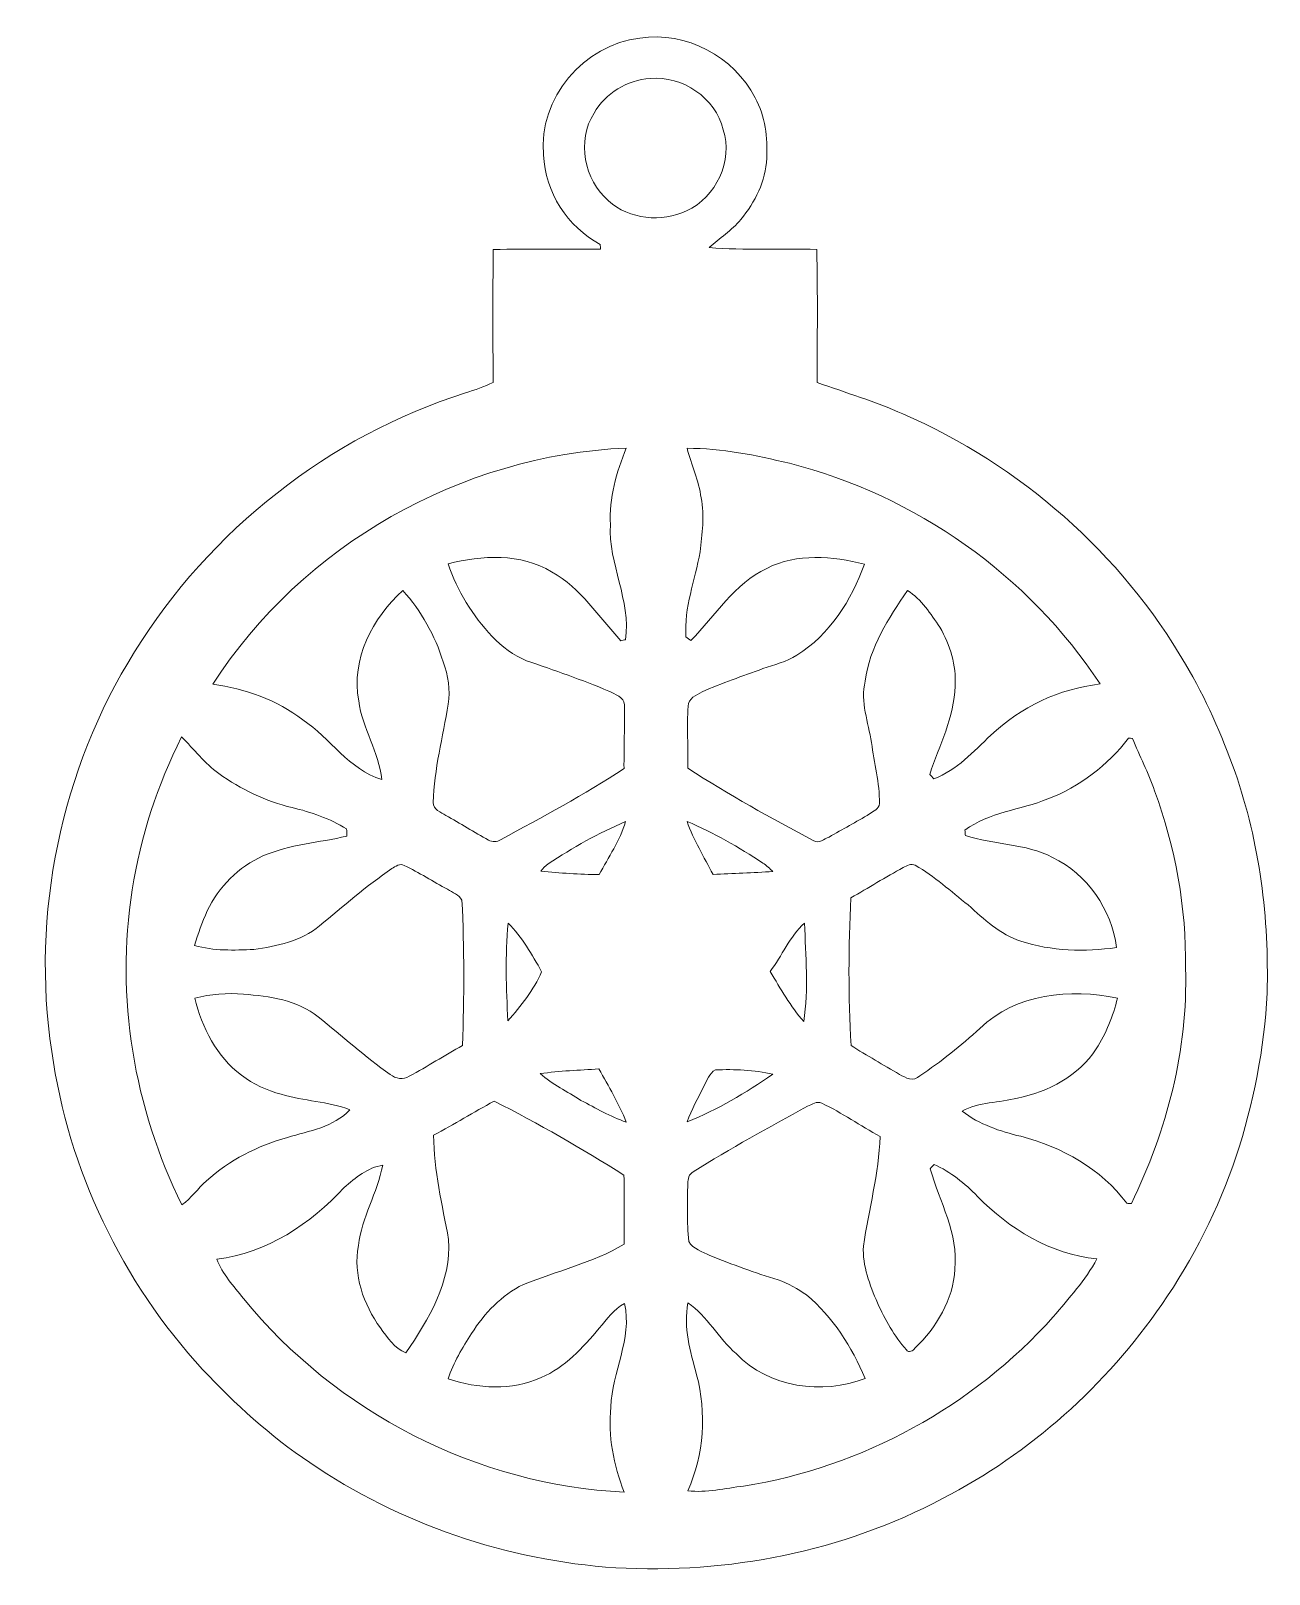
# Model space of a CAD drawing. Header units: centimetres. Extents: x -13.1 to 12.9, y -16.2 to 16.2.
import ezdxf

# ---------------------------------------------------------------- set-up
doc = ezdxf.new("R2010")
doc.units = ezdxf.units.CM
doc.header["$MEASUREMENT"] = 0
doc.layers.add('Layer 1', color=7, linetype='Continuous')

msp = doc.modelspace()

# ---------------------------------------------------------------- linework, layer by layer
at = {"layer": 'Layer 1', "color": 9, "lineweight": 9}
for points, knots in [([(-0.34434, 16.0526), (0.62015, 16.20747), (1.63439, 15.66596), (2.07395, 14.802), (2.07395, 14.802), (2.28773, 14.41924), (2.33712, 13.9638), (2.31666, 13.53271), (2.31666, 13.53271), (2.29867, 13.0554), (2.07289, 12.60808), (1.77303, 12.24613), (1.77303, 12.24613), (1.58218, 12.01647), (1.325, 11.85913), (1.10769, 11.65805), (1.10769, 11.65805), (1.85981, 11.59914), (2.61476, 11.64147), (3.36794, 11.61889), (3.36794, 11.61889), (3.38981, 10.68897), (3.3764, 9.75834), (3.37746, 8.82807), (3.37746, 8.82807), (3.97648, 8.60723), (4.59313, 8.42943), (5.17592, 8.16449), (5.17592, 8.16449), (7.63902, 7.09804), (9.75498, 5.23538), (11.10788, 2.91516), (11.10788, 2.91516), (11.53721, 2.19867), (11.86953, 1.4289), (12.14928, 0.64327), (12.14928, 0.64327), (12.66787, -0.84193), (12.86401, -2.42661), (12.82168, -3.99542), (12.82168, -3.99542), (12.69891, -6.31881), (11.94608, -8.61645), (10.61011, -10.52639), (10.61011, -10.52639), (9.44136, -12.23384), (7.84822, -13.65094), (6.0106, -14.60309), (6.0106, -14.60309), (3.91651, -15.71646), (1.5095, -16.18989), (-0.85305, -16.05724), (-0.85305, -16.05724), (-3.13764, -15.90131), (-5.38483, -15.14002), (-7.27537, -13.84462), (-7.27537, -13.84462), (-8.10792, -13.29711), (-8.83888, -12.61413), (-9.52433, -11.89517), (-9.52433, -11.89517), (-11.21591, -10.05402), (-12.34444, -7.69817), (-12.69087, -5.21991), (-12.69087, -5.21991), (-13.12973, -2.33418), (-12.49861, 0.69477), (-10.95414, 3.17022), (-10.95414, 3.17022), (-9.37264, 5.7208), (-6.87285, 7.70129), (-4.00653, 8.60617), (-4.00653, 8.60617), (-3.80968, 8.67037), (-3.61071, 8.73282), (-3.42656, 8.82912), (-3.42656, 8.82912), (-3.42833, 9.75799), (-3.4375, 10.68685), (-3.42162, 11.61572), (-3.42162, 11.61572), (-2.67127, 11.63547), (-1.9202, 11.62453), (-1.16949, 11.62771), (-1.16949, 11.62771), (-1.17161, 11.65135), (-1.17619, 11.69932), (-1.17866, 11.72331), (-1.17866, 11.72331), (-1.86023, 12.09126), (-2.34212, 12.82363), (-2.36505, 13.60327), (-2.36505, 13.60327), (-2.48817, 14.78542), (-1.51627, 15.92842), (-0.34434, 16.0526), (-0.34434, 16.0526), (-0.34434, 16.0526), (-0.34434, 16.0526), (-0.34434, 16.0526)], [0, 0, 0, 0, 0.03846154, 0.03846154, 0.03846154, 0.03846154, 0.07692308, 0.07692308, 0.07692308, 0.07692308, 0.11538462, 0.11538462, 0.11538462, 0.11538462, 0.15384615, 0.15384615, 0.15384615, 0.15384615, 0.19230769, 0.19230769, 0.19230769, 0.19230769, 0.23076923, 0.23076923, 0.23076923, 0.23076923, 0.26923077, 0.26923077, 0.26923077, 0.26923077, 0.30769231, 0.30769231, 0.30769231, 0.30769231, 0.34615385, 0.34615385, 0.34615385, 0.34615385, 0.38461538, 0.38461538, 0.38461538, 0.38461538, 0.42307692, 0.42307692, 0.42307692, 0.42307692, 0.46153846, 0.46153846, 0.46153846, 0.46153846, 0.5, 0.5, 0.5, 0.5, 0.53846154, 0.53846154, 0.53846154, 0.53846154, 0.57692308, 0.57692308, 0.57692308, 0.57692308, 0.61538462, 0.61538462, 0.61538462, 0.61538462, 0.65384615, 0.65384615, 0.65384615, 0.65384615, 0.69230769, 0.69230769, 0.69230769, 0.69230769, 0.73076923, 0.73076923, 0.73076923, 0.73076923, 0.76923077, 0.76923077, 0.76923077, 0.76923077, 0.80769231, 0.80769231, 0.80769231, 0.80769231, 0.84615385, 0.84615385, 0.84615385, 0.84615385, 0.88461538, 0.88461538, 0.88461538, 0.88461538, 0.92307692, 0.92307692, 0.92307692, 0.92307692, 1, 1, 1, 1]), ([(-0.13197, 15.20629), (-0.61387, 15.18053), (-1.06648, 14.89761), (-1.30813, 14.48168), (-1.30813, 14.48168), (-1.67361, 13.90595), (-1.51839, 13.07727), (-1.00404, 12.64159), (-1.00404, 12.64159), (-0.57083, 12.24295), (0.11074, 12.18722), (0.63638, 12.42675), (0.63638, 12.42675), (1.2481, 12.71815), (1.62063, 13.47697), (1.40473, 14.13243), (1.40473, 14.13243), (1.24175, 14.79989), (0.54783, 15.27367), (-0.13197, 15.20629), (-0.13197, 15.20629), (-0.13197, 15.20629), (-0.13197, 15.20629), (-0.13197, 15.20629)], [0, 0, 0, 0, 0.14285714, 0.14285714, 0.14285714, 0.14285714, 0.28571429, 0.28571429, 0.28571429, 0.28571429, 0.42857143, 0.42857143, 0.42857143, 0.42857143, 0.57142857, 0.57142857, 0.57142857, 0.57142857, 0.71428571, 0.71428571, 0.71428571, 0.71428571, 1, 1, 1, 1]), ([(-9.3116, 2.49359), (-8.6318, 2.39728), (-7.96752, 2.16762), (-7.41965, 1.74429), (-7.41965, 1.74429), (-6.83898, 1.36188), (-6.45587, 0.69901), (-5.76548, 0.48981), (-5.76548, 0.48981), (-5.81663, 1.06731), (-6.17541, 1.56649), (-6.24808, 2.14187), (-6.24808, 2.14187), (-6.41177, 3.02064), (-5.9581, 3.88212), (-5.32169, 4.45997), (-5.32169, 4.45997), (-4.93187, 4.03099), (-4.64894, 3.511), (-4.4722, 2.96031), (-4.4722, 2.96031), (-4.3699, 2.67809), (-4.31838, 2.37294), (-4.36918, 2.07343), (-4.36918, 2.07343), (-4.48172, 1.38657), (-4.6627, 0.70677), (-4.68633, 0.00792), (-4.68633, 0.00792), (-4.68916, -0.1406), (-4.51806, -0.19493), (-4.41788, -0.26302), (-4.41788, -0.26302), (-4.11413, -0.42565), (-3.82838, -0.62003), (-3.52322, -0.77984), (-3.52322, -0.77984), (-3.4435, -0.82676), (-3.34648, -0.82288), (-3.26817, -0.7749), (-3.26817, -0.7749), (-2.39433, -0.29406), (-1.51027, 0.17019), (-0.67842, 0.72264), (-0.67842, 0.72264), (-0.6816, 1.16891), (-0.66184, 1.61517), (-0.66608, 2.06108), (-0.66608, 2.06108), (-0.67807, 2.229), (-0.87457, 2.28016), (-0.99663, 2.34577), (-0.99663, 2.34577), (-1.56143, 2.58566), (-2.1428, 2.78498), (-2.72277, 2.98465), (-2.72277, 2.98465), (-2.9997, 3.09437), (-3.23888, 3.28522), (-3.44773, 3.49442), (-3.44773, 3.49442), (-3.85272, 3.93292), (-4.18539, 4.44833), (-4.3699, 5.01842), (-4.3699, 5.01842), (-3.65834, 5.20504), (-2.8473, 5.24242), (-2.19713, 4.85013), (-2.19713, 4.85013), (-1.58048, 4.51712), (-1.21535, 3.89976), (-0.74404, 3.40587), (-0.74404, 3.40587), (-0.72005, 3.41046), (-0.67243, 3.41998), (-0.64844, 3.42492), (-0.64844, 3.42492), (-0.52673, 4.25394), (-1.01145, 5.0156), (-0.96382, 5.84145), (-0.96382, 5.84145), (-0.99345, 6.39919), (-0.83894, 6.93894), (-0.63115, 7.44906), (-0.63115, 7.44906), (-4.0912, 7.30265), (-7.43482, 5.40824), (-9.3116, 2.49359), (-9.3116, 2.49359), (-9.3116, 2.49359), (-9.3116, 2.49359), (-9.3116, 2.49359)], [0, 0, 0, 0, 0.04166667, 0.04166667, 0.04166667, 0.04166667, 0.08333333, 0.08333333, 0.08333333, 0.08333333, 0.125, 0.125, 0.125, 0.125, 0.16666667, 0.16666667, 0.16666667, 0.16666667, 0.20833333, 0.20833333, 0.20833333, 0.20833333, 0.25, 0.25, 0.25, 0.25, 0.29166667, 0.29166667, 0.29166667, 0.29166667, 0.33333333, 0.33333333, 0.33333333, 0.33333333, 0.375, 0.375, 0.375, 0.375, 0.41666667, 0.41666667, 0.41666667, 0.41666667, 0.45833333, 0.45833333, 0.45833333, 0.45833333, 0.5, 0.5, 0.5, 0.5, 0.54166667, 0.54166667, 0.54166667, 0.54166667, 0.58333333, 0.58333333, 0.58333333, 0.58333333, 0.625, 0.625, 0.625, 0.625, 0.66666667, 0.66666667, 0.66666667, 0.66666667, 0.70833333, 0.70833333, 0.70833333, 0.70833333, 0.75, 0.75, 0.75, 0.75, 0.79166667, 0.79166667, 0.79166667, 0.79166667, 0.83333333, 0.83333333, 0.83333333, 0.83333333, 0.875, 0.875, 0.875, 0.875, 0.91666667, 0.91666667, 0.91666667, 0.91666667, 1, 1, 1, 1]), ([(0.6459, 7.44377), (0.74045, 7.09522), (0.89567, 6.76396), (0.93906, 6.40166), (0.93906, 6.40166), (1.01844, 6.02877), (0.95776, 5.64495), (0.91825, 5.27136), (0.91825, 5.27136), (0.81488, 4.67622), (0.57888, 4.09943), (0.62086, 3.48454), (0.62086, 3.48454), (0.65614, 3.45914), (0.69177, 3.43304), (0.72775, 3.40693), (0.72775, 3.40693), (1.23328, 3.9368), (1.63792, 4.59685), (2.31984, 4.92457), (2.31984, 4.92457), (2.95131, 5.24878), (3.70061, 5.17717), (4.36842, 5.01276), (4.36842, 5.01276), (4.09678, 4.25783), (3.64169, 3.5304), (2.94778, 3.0986), (2.94778, 3.0986), (2.73258, 2.9589), (2.47717, 2.90563), (2.23905, 2.81955), (2.23905, 2.81955), (1.81078, 2.66151), (1.37721, 2.51652), (0.95952, 2.33131), (0.95952, 2.33131), (0.83887, 2.26322), (0.6706, 2.19443), (0.66601, 2.0318), (0.66601, 2.0318), (0.64414, 1.59718), (0.66531, 1.1615), (0.66425, 0.72617), (0.66425, 0.72617), (1.51727, 0.17407), (2.40697, -0.31805), (3.30408, -0.79395), (3.30408, -0.79395), (3.41239, -0.86309), (3.52422, -0.75197), (3.62511, -0.7181), (3.62511, -0.7181), (3.90804, -0.55371), (4.19697, -0.40025), (4.47672, -0.23056), (4.47672, -0.23056), (4.5501, -0.16988), (4.67992, -0.1279), (4.68415, -0.01502), (4.68415, -0.01502), (4.68838, 0.41855), (4.57444, 0.83977), (4.51588, 1.26663), (4.51588, 1.26663), (4.44991, 1.69172), (4.28128, 2.1207), (4.38253, 2.55532), (4.38253, 2.55532), (4.47425, 3.26758), (4.87359, 3.87789), (5.26976, 4.45574), (5.26976, 4.45574), (5.57456, 4.28217), (5.75695, 3.96644), (5.95203, 3.68774), (5.95203, 3.68774), (6.16335, 3.31415), (6.30058, 2.8887), (6.27165, 2.45443), (6.27165, 2.45443), (6.25331, 1.7972), (5.94004, 1.21018), (5.74107, 0.59811), (5.74107, 0.59811), (5.77, 0.56777), (5.79928, 0.53708), (5.82856, 0.50604), (5.82856, 0.50604), (6.30658, 0.69583), (6.66112, 1.07295), (7.02307, 1.4215), (7.02307, 1.4215), (7.64502, 2.01769), (8.45923, 2.39446), (9.31365, 2.49782), (9.31365, 2.49782), (7.81858, 4.78206), (5.43627, 6.45916), (2.79291, 7.12909), (2.79291, 7.12909), (2.08982, 7.29666), (1.37192, 7.45012), (0.6459, 7.44377), (0.6459, 7.44377), (0.6459, 7.44377), (0.6459, 7.44377), (0.6459, 7.44377)], [0, 0, 0, 0, 0.03571429, 0.03571429, 0.03571429, 0.03571429, 0.07142857, 0.07142857, 0.07142857, 0.07142857, 0.10714286, 0.10714286, 0.10714286, 0.10714286, 0.14285714, 0.14285714, 0.14285714, 0.14285714, 0.17857143, 0.17857143, 0.17857143, 0.17857143, 0.21428571, 0.21428571, 0.21428571, 0.21428571, 0.25, 0.25, 0.25, 0.25, 0.28571429, 0.28571429, 0.28571429, 0.28571429, 0.32142857, 0.32142857, 0.32142857, 0.32142857, 0.35714286, 0.35714286, 0.35714286, 0.35714286, 0.39285714, 0.39285714, 0.39285714, 0.39285714, 0.42857143, 0.42857143, 0.42857143, 0.42857143, 0.46428571, 0.46428571, 0.46428571, 0.46428571, 0.5, 0.5, 0.5, 0.5, 0.53571429, 0.53571429, 0.53571429, 0.53571429, 0.57142857, 0.57142857, 0.57142857, 0.57142857, 0.60714286, 0.60714286, 0.60714286, 0.60714286, 0.64285714, 0.64285714, 0.64285714, 0.64285714, 0.67857143, 0.67857143, 0.67857143, 0.67857143, 0.71428571, 0.71428571, 0.71428571, 0.71428571, 0.75, 0.75, 0.75, 0.75, 0.78571429, 0.78571429, 0.78571429, 0.78571429, 0.82142857, 0.82142857, 0.82142857, 0.82142857, 0.85714286, 0.85714286, 0.85714286, 0.85714286, 0.89285714, 0.89285714, 0.89285714, 0.89285714, 0.92857143, 0.92857143, 0.92857143, 0.92857143, 1, 1, 1, 1]), ([(-11.00248, -1.82512), (-11.35525, -4.06737), (-10.9679, -6.40736), (-9.95824, -8.43654), (-9.95824, -8.43654), (-9.76033, -8.29788), (-9.62346, -8.09399), (-9.4453, -7.93348), (-9.4453, -7.93348), (-8.96306, -7.49709), (-8.36827, -7.19758), (-7.74492, -7.02154), (-7.74492, -7.02154), (-7.2863, -6.88784), (-6.77689, -6.80423), (-6.43082, -6.44334), (-6.43082, -6.44334), (-6.89119, -6.25708), (-7.40272, -6.26519), (-7.87403, -6.11596), (-7.87403, -6.11596), (-8.17495, -6.03871), (-8.46176, -5.90571), (-8.70766, -5.71486), (-8.70766, -5.71486), (-9.23152, -5.33103), (-9.5342, -4.71367), (-9.69119, -4.09631), (-9.69119, -4.09631), (-9.3564, -4.01694), (-9.00962, -3.98272), (-8.66637, -4.01763), (-8.66637, -4.01763), (-8.12062, -4.05362), (-7.53889, -4.14111), (-7.09827, -4.49354), (-7.09827, -4.49354), (-6.5938, -4.89535), (-6.11614, -5.33315), (-5.58415, -5.69898), (-5.58415, -5.69898), (-5.47479, -5.79317), (-5.31146, -5.81222), (-5.18587, -5.7392), (-5.18587, -5.7392), (-4.80875, -5.53106), (-4.44292, -5.30387), (-4.06791, -5.09219), (-4.06791, -5.09219), (-4.0351, -4.07443), (-4.02981, -3.05597), (-4.08097, -2.03855), (-4.08097, -2.03855), (-4.14305, -1.9239), (-4.27923, -1.88121), (-4.38224, -1.81348), (-4.38224, -1.81348), (-4.68951, -1.65437), (-4.97878, -1.46176), (-5.2903, -1.31077), (-5.2903, -1.31077), (-5.38342, -1.26103), (-5.4762, -1.3337), (-5.55417, -1.37885), (-5.55417, -1.37885), (-6.08615, -1.74468), (-6.57405, -2.16943), (-7.07005, -2.58112), (-7.07005, -2.58112), (-7.45528, -2.90463), (-7.96399, -3.00905), (-8.44941, -3.07396), (-8.44941, -3.07396), (-8.86428, -3.09795), (-9.28938, -3.10642), (-9.69331, -2.99247), (-9.69331, -2.99247), (-9.62593, -2.74447), (-9.53032, -2.50492), (-9.42908, -2.26891), (-9.42908, -2.26891), (-9.18566, -1.76515), (-8.77291, -1.33864), (-8.2568, -1.11392), (-8.2568, -1.11392), (-7.69835, -0.86944), (-7.0824, -0.83593), (-6.49608, -0.69517), (-6.49608, -0.69517), (-6.49785, -0.64508), (-6.49996, -0.59533), (-6.50173, -0.54559), (-6.50173, -0.54559), (-6.8538, -0.32934), (-7.24573, -0.18999), (-7.6472, -0.09933), (-7.6472, -0.09933), (-8.20001, 0.0372), (-8.72352, 0.28308), (-9.1846, 0.61646), (-9.1846, 0.61646), (-9.48483, 0.82989), (-9.70354, 1.13045), (-9.96636, 1.38445), (-9.96636, 1.38445), (-10.4733, 0.37586), (-10.82891, -0.70893), (-11.00248, -1.82512), (-11.00248, -1.82512), (-11.00248, -1.82512), (-11.00248, -1.82512), (-11.00248, -1.82512)], [0, 0, 0, 0, 0.03448276, 0.03448276, 0.03448276, 0.03448276, 0.06896552, 0.06896552, 0.06896552, 0.06896552, 0.10344828, 0.10344828, 0.10344828, 0.10344828, 0.13793103, 0.13793103, 0.13793103, 0.13793103, 0.17241379, 0.17241379, 0.17241379, 0.17241379, 0.20689655, 0.20689655, 0.20689655, 0.20689655, 0.24137931, 0.24137931, 0.24137931, 0.24137931, 0.27586207, 0.27586207, 0.27586207, 0.27586207, 0.31034483, 0.31034483, 0.31034483, 0.31034483, 0.34482759, 0.34482759, 0.34482759, 0.34482759, 0.37931034, 0.37931034, 0.37931034, 0.37931034, 0.4137931, 0.4137931, 0.4137931, 0.4137931, 0.44827586, 0.44827586, 0.44827586, 0.44827586, 0.48275862, 0.48275862, 0.48275862, 0.48275862, 0.51724138, 0.51724138, 0.51724138, 0.51724138, 0.55172414, 0.55172414, 0.55172414, 0.55172414, 0.5862069, 0.5862069, 0.5862069, 0.5862069, 0.62068966, 0.62068966, 0.62068966, 0.62068966, 0.65517241, 0.65517241, 0.65517241, 0.65517241, 0.68965517, 0.68965517, 0.68965517, 0.68965517, 0.72413793, 0.72413793, 0.72413793, 0.72413793, 0.75862069, 0.75862069, 0.75862069, 0.75862069, 0.79310345, 0.79310345, 0.79310345, 0.79310345, 0.82758621, 0.82758621, 0.82758621, 0.82758621, 0.86206897, 0.86206897, 0.86206897, 0.86206897, 0.89655172, 0.89655172, 0.89655172, 0.89655172, 0.93103448, 0.93103448, 0.93103448, 0.93103448, 1, 1, 1, 1]), ([(9.91514, 1.35659), (9.47135, 0.79355), (8.89032, 0.33635), (8.21757, 0.0827), (8.21757, 0.0827), (7.64113, -0.1466), (6.99097, -0.19176), (6.47803, -0.57064), (6.47803, -0.57064), (6.4805, -0.59957), (6.48473, -0.65707), (6.48685, -0.686), (6.48685, -0.686), (7.08692, -0.88144), (7.74767, -0.84933), (8.31776, -1.14285), (8.31776, -1.14285), (9.04766, -1.49068), (9.55672, -2.24281), (9.6622, -3.03727), (9.6622, -3.03727), (8.99439, -3.12688), (8.29624, -3.11277), (7.65137, -2.90357), (7.65137, -2.90357), (7.21815, -2.75999), (6.87596, -2.44142), (6.54364, -2.14262), (6.54364, -2.14262), (6.18028, -1.85687), (5.8395, -1.5376), (5.43522, -1.309), (5.43522, -1.309), (5.3509, -1.26279), (5.25918, -1.31994), (5.18298, -1.35592), (5.18298, -1.35592), (4.81221, -1.56124), (4.45061, -1.78173), (4.08372, -1.99339), (4.08372, -1.99339), (4.03398, -3.02457), (4.02693, -4.05927), (4.0869, -5.09043), (4.0869, -5.09043), (4.41922, -5.30422), (4.76423, -5.4979), (5.10537, -5.69828), (5.10537, -5.69828), (5.2299, -5.77165), (5.40452, -5.86161), (5.52941, -5.72685), (5.52941, -5.72685), (5.97885, -5.43404), (6.39477, -5.09185), (6.79376, -4.73413), (6.79376, -4.73413), (7.5413, -3.99789), (8.69523, -3.89699), (9.67772, -4.09596), (9.67772, -4.09596), (9.59305, -4.47378), (9.44242, -4.8375), (9.23428, -5.16382), (9.23428, -5.16382), (8.86386, -5.72614), (8.23168, -6.06975), (7.58152, -6.19604), (7.58152, -6.19604), (7.19769, -6.29729), (6.7733, -6.27436), (6.41876, -6.47015), (6.41876, -6.47015), (6.77753, -6.75202), (7.21392, -6.89313), (7.65101, -6.99897), (7.65101, -6.99897), (8.51532, -7.2191), (9.33517, -7.68406), (9.87775, -8.40514), (9.87775, -8.40514), (9.90138, -8.4062), (9.9483, -8.40902), (9.97194, -8.41043), (9.97194, -8.41043), (10.71418, -6.87938), (11.1668, -5.18181), (11.10859, -3.47189), (11.10859, -3.47189), (11.13011, -2.20224), (10.89339, -0.93471), (10.45948, 0.25662), (10.45948, 0.25662), (10.33001, 0.63304), (10.14127, 0.98511), (9.99734, 1.35553), (9.99734, 1.35553), (9.97688, 1.35588), (9.9356, 1.35623), (9.91514, 1.35659), (9.91514, 1.35659), (9.91514, 1.35659), (9.91514, 1.35659), (9.91514, 1.35659)], [0, 0, 0, 0, 0.03703704, 0.03703704, 0.03703704, 0.03703704, 0.07407407, 0.07407407, 0.07407407, 0.07407407, 0.11111111, 0.11111111, 0.11111111, 0.11111111, 0.14814815, 0.14814815, 0.14814815, 0.14814815, 0.18518519, 0.18518519, 0.18518519, 0.18518519, 0.22222222, 0.22222222, 0.22222222, 0.22222222, 0.25925926, 0.25925926, 0.25925926, 0.25925926, 0.2962963, 0.2962963, 0.2962963, 0.2962963, 0.33333333, 0.33333333, 0.33333333, 0.33333333, 0.37037037, 0.37037037, 0.37037037, 0.37037037, 0.40740741, 0.40740741, 0.40740741, 0.40740741, 0.44444444, 0.44444444, 0.44444444, 0.44444444, 0.48148148, 0.48148148, 0.48148148, 0.48148148, 0.51851852, 0.51851852, 0.51851852, 0.51851852, 0.55555556, 0.55555556, 0.55555556, 0.55555556, 0.59259259, 0.59259259, 0.59259259, 0.59259259, 0.62962963, 0.62962963, 0.62962963, 0.62962963, 0.66666667, 0.66666667, 0.66666667, 0.66666667, 0.7037037, 0.7037037, 0.7037037, 0.7037037, 0.74074074, 0.74074074, 0.74074074, 0.74074074, 0.77777778, 0.77777778, 0.77777778, 0.77777778, 0.81481481, 0.81481481, 0.81481481, 0.81481481, 0.85185185, 0.85185185, 0.85185185, 0.85185185, 0.88888889, 0.88888889, 0.88888889, 0.88888889, 0.92592593, 0.92592593, 0.92592593, 0.92592593, 1, 1, 1, 1]), ([(-2.27016, -1.28184), (-2.33048, -1.3217), (-2.37705, -1.3778), (-2.42432, -1.43177), (-2.42432, -1.43177), (-2.01827, -1.47587), (-1.61046, -1.4988), (-1.2023, -1.50444), (-1.2023, -1.50444), (-1.00192, -1.1432), (-0.76627, -0.78936), (-0.64632, -0.39143), (-0.64632, -0.39143), (-1.21606, -0.63202), (-1.75651, -0.93859), (-2.27016, -1.28184), (-2.27016, -1.28184), (-2.27016, -1.28184), (-2.27016, -1.28184), (-2.27016, -1.28184)], [0, 0, 0, 0, 0.16666667, 0.16666667, 0.16666667, 0.16666667, 0.33333333, 0.33333333, 0.33333333, 0.33333333, 0.5, 0.5, 0.5, 0.5, 0.66666667, 0.66666667, 0.66666667, 0.66666667, 1, 1, 1, 1]), ([(0.64555, -0.38755), (0.77925, -0.77878), (1.00045, -1.13367), (1.18989, -1.49986), (1.18989, -1.49986), (1.60934, -1.48504), (2.02844, -1.46105), (2.44789, -1.44306), (2.44789, -1.44306), (2.38228, -1.3778), (2.3156, -1.31359), (2.2387, -1.26208), (2.2387, -1.26208), (1.7307, -0.93118), (1.204, -0.62497), (0.64555, -0.38755), (0.64555, -0.38755), (0.64555, -0.38755), (0.64555, -0.38755), (0.64555, -0.38755)], [0, 0, 0, 0, 0.16666667, 0.16666667, 0.16666667, 0.16666667, 0.33333333, 0.33333333, 0.33333333, 0.33333333, 0.5, 0.5, 0.5, 0.5, 0.66666667, 0.66666667, 0.66666667, 0.66666667, 1, 1, 1, 1]), ([(-3.11012, -2.52185), (-3.17538, -3.20449), (-3.14998, -3.89275), (-3.11718, -4.57679), (-3.11718, -4.57679), (-2.84272, -4.26599), (-2.57143, -3.92592), (-2.40845, -3.54457), (-2.40845, -3.54457), (-2.60812, -3.18473), (-2.81696, -2.81538), (-3.11012, -2.52185), (-3.11012, -2.52185), (-3.11012, -2.52185), (-3.11012, -2.52185), (-3.11012, -2.52185)], [0, 0, 0, 0, 0.2, 0.2, 0.2, 0.2, 0.4, 0.4, 0.4, 0.4, 0.6, 0.6, 0.6, 0.6, 1, 1, 1, 1]), ([(2.38757, -3.5421), (2.61193, -3.8984), (2.81513, -4.2727), (3.0963, -4.58949), (3.0963, -4.58949), (3.19825, -3.9044), (3.13299, -3.21013), (3.11112, -2.52256), (3.11112, -2.52256), (2.7975, -2.80303), (2.64016, -3.2119), (2.38757, -3.5421), (2.38757, -3.5421), (2.38757, -3.5421), (2.38757, -3.5421), (2.38757, -3.5421)], [0, 0, 0, 0, 0.2, 0.2, 0.2, 0.2, 0.4, 0.4, 0.4, 0.4, 0.6, 0.6, 0.6, 0.6, 1, 1, 1, 1]), ([(-2.44125, -5.68346), (-2.18161, -5.90747), (-1.86834, -6.05776), (-1.58224, -6.24438), (-1.58224, -6.24438), (-1.27038, -6.40489), (-0.96664, -6.59116), (-0.6308, -6.69911), (-0.6308, -6.69911), (-0.78673, -6.31105), (-0.99875, -5.94804), (-1.20653, -5.58574), (-1.20653, -5.58574), (-1.61822, -5.6129), (-2.03238, -5.62349), (-2.44125, -5.68346), (-2.44125, -5.68346), (-2.44125, -5.68346), (-2.44125, -5.68346), (-2.44125, -5.68346)], [0, 0, 0, 0, 0.16666667, 0.16666667, 0.16666667, 0.16666667, 0.33333333, 0.33333333, 0.33333333, 0.33333333, 0.5, 0.5, 0.5, 0.5, 0.66666667, 0.66666667, 0.66666667, 0.66666667, 1, 1, 1, 1]), ([(1.23998, -5.60267), (1.10875, -5.67429), (1.06324, -5.83127), (0.9941, -5.95404), (0.9941, -5.95404), (0.88121, -6.20275), (0.73445, -6.43558), (0.6459, -6.69487), (0.6459, -6.69487), (1.28867, -6.44722), (1.87533, -6.08069), (2.44366, -5.69651), (2.44366, -5.69651), (2.05102, -5.59985), (1.6418, -5.59279), (1.23998, -5.60267), (1.23998, -5.60267), (1.23998, -5.60267), (1.23998, -5.60267), (1.23998, -5.60267)], [0, 0, 0, 0, 0.16666667, 0.16666667, 0.16666667, 0.16666667, 0.33333333, 0.33333333, 0.33333333, 0.33333333, 0.5, 0.5, 0.5, 0.5, 0.66666667, 0.66666667, 0.66666667, 0.66666667, 1, 1, 1, 1]), ([(-3.40645, -6.26131), (-3.83296, -6.49273), (-4.24537, -6.74955), (-4.67504, -6.97498), (-4.67504, -6.97498), (-4.66587, -7.71546), (-4.49549, -8.43901), (-4.36142, -9.16326), (-4.36142, -9.16326), (-4.29722, -10.04802), (-4.77947, -10.84072), (-5.25572, -11.54451), (-5.25572, -11.54451), (-5.49843, -11.44926), (-5.64765, -11.22348), (-5.79264, -11.02134), (-5.79264, -11.02134), (-6.14648, -10.5271), (-6.37049, -9.90303), (-6.25231, -9.29202), (-6.25231, -9.29202), (-6.1807, -8.70112), (-5.86038, -8.18358), (-5.74184, -7.60504), (-5.74184, -7.60504), (-6.05793, -7.65266), (-6.31899, -7.86997), (-6.55253, -8.07423), (-6.55253, -8.07423), (-7.25808, -8.83517), (-8.17495, -9.45324), (-9.22658, -9.57601), (-9.22658, -9.57601), (-9.11264, -9.8928), (-8.8717, -10.14081), (-8.66849, -10.40257), (-8.66849, -10.40257), (-6.72468, -12.78911), (-3.75535, -14.32475), (-0.6756, -14.46868), (-0.6756, -14.46868), (-0.88938, -13.89859), (-1.02132, -13.29252), (-0.95288, -12.6801), (-0.95288, -12.6801), (-0.9356, -11.94703), (-0.49604, -11.24959), (-0.66749, -10.50981), (-0.66749, -10.50981), (-0.89609, -10.6227), (-1.0379, -10.84177), (-1.19842, -11.02981), (-1.19842, -11.02981), (-1.54238, -11.43726), (-1.91914, -11.85107), (-2.41903, -12.06486), (-2.41903, -12.06486), (-3.03357, -12.33755), (-3.74618, -12.30016), (-4.37307, -12.09026), (-4.37307, -12.09026), (-4.26053, -11.74877), (-4.07038, -11.43832), (-3.87741, -11.13705), (-3.87741, -11.13705), (-3.60718, -10.71442), (-3.24806, -10.33236), (-2.79156, -10.11153), (-2.79156, -10.11153), (-2.08953, -9.82436), (-1.33142, -9.65785), (-0.67631, -9.26168), (-0.67631, -9.26168), (-0.67772, -8.77838), (-0.67772, -8.29543), (-0.67878, -7.81212), (-0.67878, -7.81212), (-1.56813, -7.26179), (-2.46948, -6.72733), (-3.40645, -6.26131), (-3.40645, -6.26131), (-3.40645, -6.26131), (-3.40645, -6.26131), (-3.40645, -6.26131)], [0, 0, 0, 0, 0.04545455, 0.04545455, 0.04545455, 0.04545455, 0.09090909, 0.09090909, 0.09090909, 0.09090909, 0.13636364, 0.13636364, 0.13636364, 0.13636364, 0.18181818, 0.18181818, 0.18181818, 0.18181818, 0.22727273, 0.22727273, 0.22727273, 0.22727273, 0.27272727, 0.27272727, 0.27272727, 0.27272727, 0.31818182, 0.31818182, 0.31818182, 0.31818182, 0.36363636, 0.36363636, 0.36363636, 0.36363636, 0.40909091, 0.40909091, 0.40909091, 0.40909091, 0.45454545, 0.45454545, 0.45454545, 0.45454545, 0.5, 0.5, 0.5, 0.5, 0.54545455, 0.54545455, 0.54545455, 0.54545455, 0.59090909, 0.59090909, 0.59090909, 0.59090909, 0.63636364, 0.63636364, 0.63636364, 0.63636364, 0.68181818, 0.68181818, 0.68181818, 0.68181818, 0.72727273, 0.72727273, 0.72727273, 0.72727273, 0.77272727, 0.77272727, 0.77272727, 0.77272727, 0.81818182, 0.81818182, 0.81818182, 0.81818182, 0.86363636, 0.86363636, 0.86363636, 0.86363636, 0.90909091, 0.90909091, 0.90909091, 0.90909091, 1, 1, 1, 1]), ([(3.1732, -6.36785), (2.36358, -6.81023), (1.55149, -7.25085), (0.77361, -7.74791), (0.77361, -7.74791), (0.68118, -7.78989), (0.66107, -7.89501), (0.65966, -7.98533), (0.65966, -7.98533), (0.6512, -8.39243), (0.64379, -8.80131), (0.68083, -9.2077), (0.68083, -9.2077), (0.77185, -9.36751), (0.97011, -9.41832), (1.12321, -9.49981), (1.12321, -9.49981), (1.59347, -9.69031), (2.07042, -9.8667), (2.55655, -10.01203), (2.55655, -10.01203), (2.77174, -10.0833), (2.96789, -10.20219), (3.15415, -10.32988), (3.15415, -10.32988), (3.70907, -10.7938), (4.10136, -11.42351), (4.385, -12.08285), (4.385, -12.08285), (3.48435, -12.42963), (2.35899, -12.27688), (1.67566, -11.56109), (1.67566, -11.56109), (1.30383, -11.23689), (1.07523, -10.77404), (0.66249, -10.49464), (0.66249, -10.49464), (0.56512, -11.01005), (0.71399, -11.51276), (0.84558, -12.00524), (0.84558, -12.00524), (1.05548, -12.80675), (1.00538, -13.68058), (0.66107, -14.43799), (0.66107, -14.43799), (1.0523, -14.48809), (1.44459, -14.38825), (1.83194, -14.34027), (1.83194, -14.34027), (4.3215, -13.95081), (6.65406, -12.66387), (8.33364, -10.78921), (8.33364, -10.78921), (8.65502, -10.39798), (9.01273, -10.02333), (9.24768, -9.57072), (9.24768, -9.57072), (8.27613, -9.48005), (7.41148, -8.94207), (6.73979, -8.2605), (6.73979, -8.2605), (6.47732, -7.98674), (6.17817, -7.74298), (5.82892, -7.58952), (5.82892, -7.58952), (5.80175, -7.61915), (5.77529, -7.64878), (5.74883, -7.67877), (5.74883, -7.67877), (5.93933, -8.37551), (6.35314, -9.03767), (6.26495, -9.78591), (6.26495, -9.78591), (6.23814, -10.42903), (5.87725, -11.00864), (5.42922, -11.44926), (5.42922, -11.44926), (5.39218, -11.49935), (5.2934, -11.55192), (5.2493, -11.48171), (5.2493, -11.48171), (4.99072, -11.19349), (4.80551, -10.84495), (4.64111, -10.49711), (4.64111, -10.49711), (4.48554, -10.11929), (4.32291, -9.72241), (4.34619, -9.30613), (4.34619, -9.30613), (4.45696, -8.53708), (4.67463, -7.78143), (4.69685, -7.00108), (4.69685, -7.00108), (4.28304, -6.77919), (3.89887, -6.50473), (3.47377, -6.3047), (3.47377, -6.3047), (3.37182, -6.25108), (3.26598, -6.33045), (3.1732, -6.36785)], [0, 0, 0, 0, 0.03846154, 0.03846154, 0.03846154, 0.03846154, 0.07692308, 0.07692308, 0.07692308, 0.07692308, 0.11538462, 0.11538462, 0.11538462, 0.11538462, 0.15384615, 0.15384615, 0.15384615, 0.15384615, 0.19230769, 0.19230769, 0.19230769, 0.19230769, 0.23076923, 0.23076923, 0.23076923, 0.23076923, 0.26923077, 0.26923077, 0.26923077, 0.26923077, 0.30769231, 0.30769231, 0.30769231, 0.30769231, 0.34615385, 0.34615385, 0.34615385, 0.34615385, 0.38461538, 0.38461538, 0.38461538, 0.38461538, 0.42307692, 0.42307692, 0.42307692, 0.42307692, 0.46153846, 0.46153846, 0.46153846, 0.46153846, 0.5, 0.5, 0.5, 0.5, 0.53846154, 0.53846154, 0.53846154, 0.53846154, 0.57692308, 0.57692308, 0.57692308, 0.57692308, 0.61538462, 0.61538462, 0.61538462, 0.61538462, 0.65384615, 0.65384615, 0.65384615, 0.65384615, 0.69230769, 0.69230769, 0.69230769, 0.69230769, 0.73076923, 0.73076923, 0.73076923, 0.73076923, 0.76923077, 0.76923077, 0.76923077, 0.76923077, 0.80769231, 0.80769231, 0.80769231, 0.80769231, 0.84615385, 0.84615385, 0.84615385, 0.84615385, 0.88461538, 0.88461538, 0.88461538, 0.88461538, 0.92307692, 0.92307692, 0.92307692, 0.92307692, 1, 1, 1, 1])]:
    msp.add_open_spline(points, degree=3, knots=knots, dxfattribs=at)

doc.saveas('drawing.dxf')
